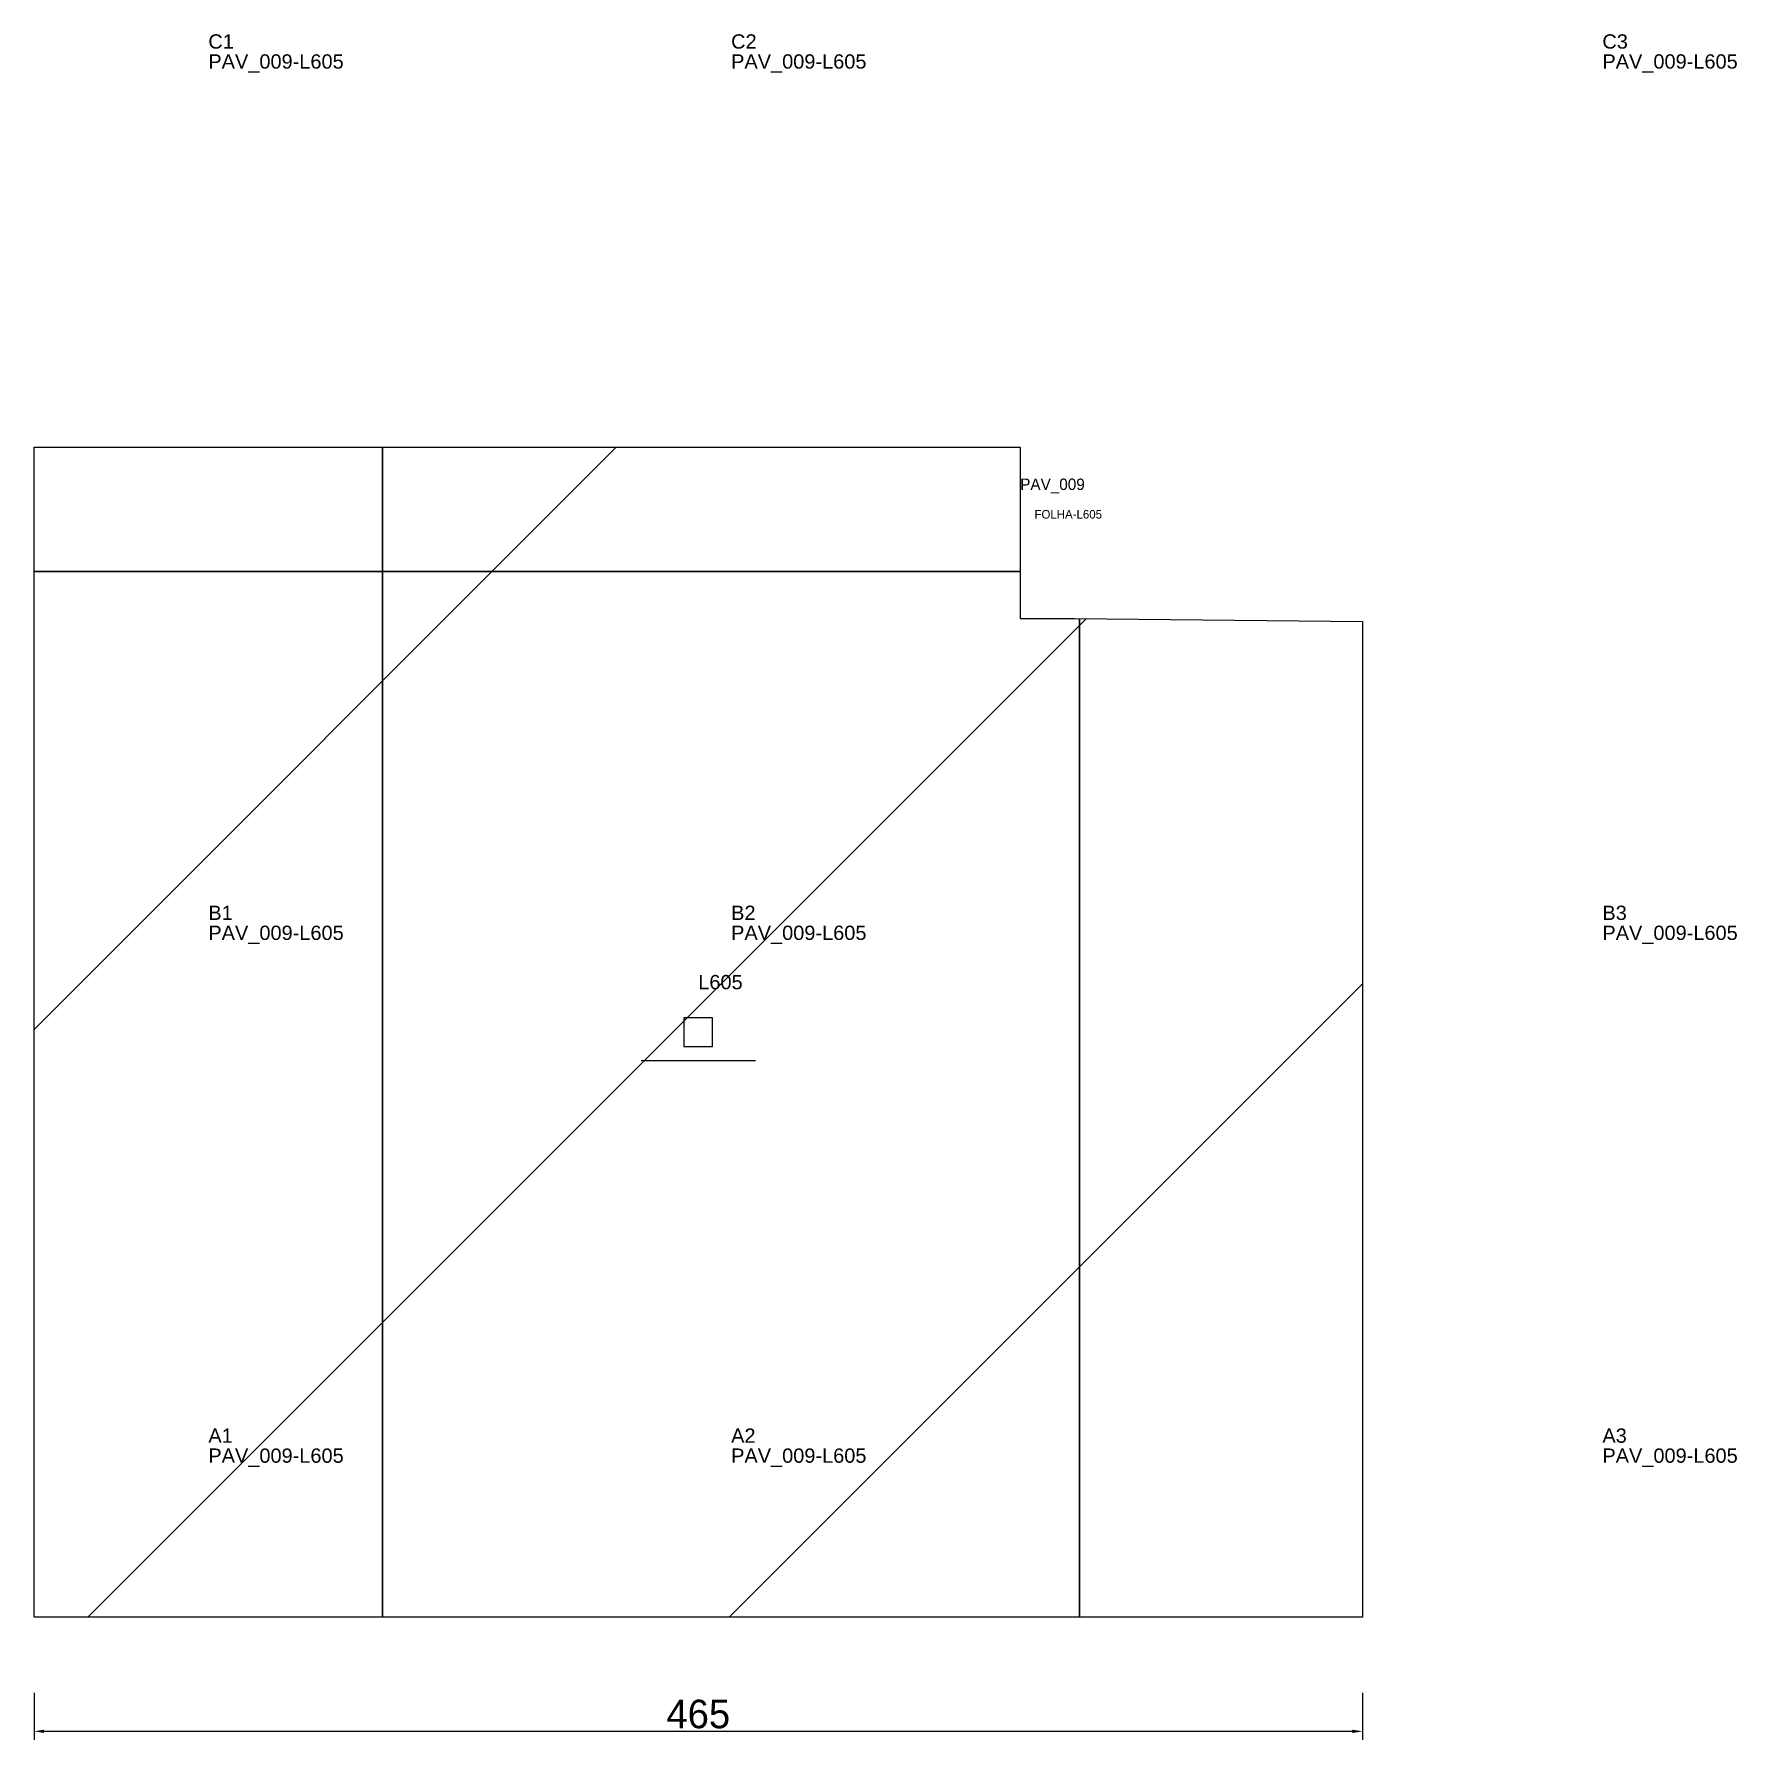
# Model space of a CAD drawing. Header units: metres. Extents: x 222 to 818, y -251 to 346.
import ezdxf

# ---------------------------------------------------------------- set-up
doc = ezdxf.new("R2010")
doc.units = ezdxf.units.M
for name, color, linetype in [('3', 3, 'CONTINUOUS'), ('AUX00', 7, 'CONTINUOUS'), ('COTA', 241, 'CONTINUOUS'), ('FOLHA', 255, 'CONTINUOUS'), ('Hachura', 251, 'CONTINUOUS'), ('NOMENCLATURA', 7, 'CONTINUOUS'), ('Nível', 160, 'CONTINUOUS'), ('Painéis', 200, 'CONTINUOUS'), ('Pilares', 5, 'CONTINUOUS'), ('SARR_2.2x7', 40, 'CONTINUOUS')]:
    doc.layers.add(name, color=color, linetype=linetype)
doc.styles.add('ARIAL', font='Arial.ttf')
doc.styles.add('STR_STANDARD', font='arial.ttf')
doc.dimstyles.new('EZ DXF', dxfattribs={"dimtxt": 10, "dimasz": 3.5, "dimexe": 3, "dimexo": 1.5, "dimgap": 1, "dimtad": 1, "dimdec": 1, "dimdsep": 46, "dimcen": 2.5, "dimazin": 3, "dimtfac": 1, "dimtmove": 0, "dimatfit": 3})

msp = doc.modelspace()

# ---------------------------------------------------------------- hatches: boundary and pattern name
at = {"layer": 'Hachura'}
h = msp.add_hatch(dxfattribs=at)
h.set_pattern_fill('ANSI31', scale=50)
h.paths.add_polyline_path([(567.4, 201.5), (567.4, 141.5), (586.4, 141.5), (687.2, 140.5), (687.2, -208), (222.2, -208), (222.2, 201.5), (247.2, 201.5)])
h = msp.add_hatch(dxfattribs=at)
h.set_pattern_fill('ANSI31', scale=50)
h.paths.add_polyline_path([(567.4, 201.5), (567.4, 141.5), (586.4, 141.5), (687.2, 140.5), (687.2, -208), (222.2, -208), (222.2, 201.5), (247.2, 201.5)])

# ---------------------------------------------------------------- linework, layer by layer
at = {"layer": '3'}
for points in [[(344.2, -208), (344.2, 201.5)], [(344.2, -208), (344.2, 201.5)], [(222.2, 158), (567.4, 158)], [(222.2, 158), (567.4, 158)], [(588.2, -208), (588.2, 141.48)], [(588.2, -208), (588.2, 141.48)]]:
    msp.add_lwpolyline(points, close=True, dxfattribs=at)
at = {"layer": 'Painéis', "color": 200}
for p, q in [((222.2, -208), (222.2, 201.5)), ((222.2, 201.5), (247.2, 201.5)), ((222.2, -208), (222.2, 201.5)), ((222.2, 201.5), (247.2, 201.5)), ((247.2, 201.5), (567.4, 201.5)), ((247.2, 201.5), (567.4, 201.5)), ((567.4, 201.5), (567.4, 141.5)), ((567.4, 201.5), (567.4, 141.5)), ((567.4, 141.5), (586.4, 141.5)), ((567.4, 141.5), (586.4, 141.5)), ((586.4, 141.5), (687.2, 140.5)), ((586.4, 141.5), (687.2, 140.5)), ((687.2, 140.5), (687.2, -208)), ((687.2, 140.5), (687.2, -208)), ((687.2, -208), (222.2, -208)), ((687.2, -208), (222.2, -208))]:
    msp.add_line(p, q, dxfattribs=at)
at = {"layer": 'Pilares'}
msp.add_lwpolyline([(449.7, -8.25), (459.7, -8.25), (459.7, 1.75), (449.7, 1.75)], close=True, dxfattribs=at)
msp.add_lwpolyline([(449.7, -8.25), (459.7, -8.25), (459.7, 1.75), (449.7, 1.75)], close=True, dxfattribs=at)
at = {"layer": 'SARR_2.2x7'}
msp.add_line((434.7, -13.25), (474.7, -13.25), dxfattribs=at)
msp.add_line((434.7, -13.25), (474.7, -13.25), dxfattribs=at)

# ---------------------------------------------------------------- texts
at = {"layer": '3', "style": 'STR_STANDARD'}
for s, p in [('C1', (283.2, 341)), ('C1', (283.2, 341)), ('C2', (466.2, 341)), ('C2', (466.2, 341)), ('C3', (771.2, 341)), ('C3', (771.2, 341)), ('B1', (283.2, 36)), ('B1', (283.2, 36)), ('B2', (466.2, 36)), ('B2', (466.2, 36)), ('B3', (771.2, 36)), ('B3', (771.2, 36)), ('A1', (283.2, -147)), ('A1', (283.2, -147)), ('A2', (466.2, -147)), ('A2', (466.2, -147)), ('A3', (771.2, -147)), ('A3', (771.2, -147))]:
    msp.add_text(s, height=5, dxfattribs=at).set_placement(p)
at = {"layer": 'AUX00', "style": 'STR_STANDARD'}
for p in [(283.2, 334), (283.2, 334), (466.2, 334), (466.2, 334), (771.2, 334), (771.2, 334), (283.2, 29), (283.2, 29), (466.2, 29), (466.2, 29), (771.2, 29), (771.2, 29), (283.2, -154), (283.2, -154), (466.2, -154), (466.2, -154), (771.2, -154), (771.2, -154)]:
    msp.add_text('PAV_009-L605', height=5, dxfattribs=at).set_placement(p)
at = {"layer": 'FOLHA'}
msp.add_text('FOLHA-L605', height=3, dxfattribs=at).set_placement((572.4, 176.5))
msp.add_text('FOLHA-L605', height=3, dxfattribs=at).set_placement((572.4, 176.5))
at = {"layer": 'NOMENCLATURA', "insert": (454.7, 16.75), "char_height": 5, "attachment_point": 1, "style": 'ARIAL'}
msp.add_mtext('L605', dxfattribs=at)
msp.add_mtext('L605', dxfattribs=at)
at = {"layer": 'Nível'}
msp.add_text('PAV_009', height=4, dxfattribs=at).set_placement((567.4, 186.5))
msp.add_text('PAV_009', height=4, dxfattribs=at).set_placement((567.4, 186.5))

# ---------------------------------------------------------------- dimensions: what is measured, and where the dimension line sits
at = {"layer": 'COTA'}
msp.add_linear_dim(base=(222.2, -248), p1=(222.2, -233), p2=(687.2, -233), dimstyle='EZ DXF', dxfattribs=at).render()
msp.add_linear_dim(base=(222.2, -248), p1=(222.2, -233), p2=(687.2, -233), dimstyle='EZ DXF', dxfattribs=at).render()

doc.saveas('drawing.dxf')
